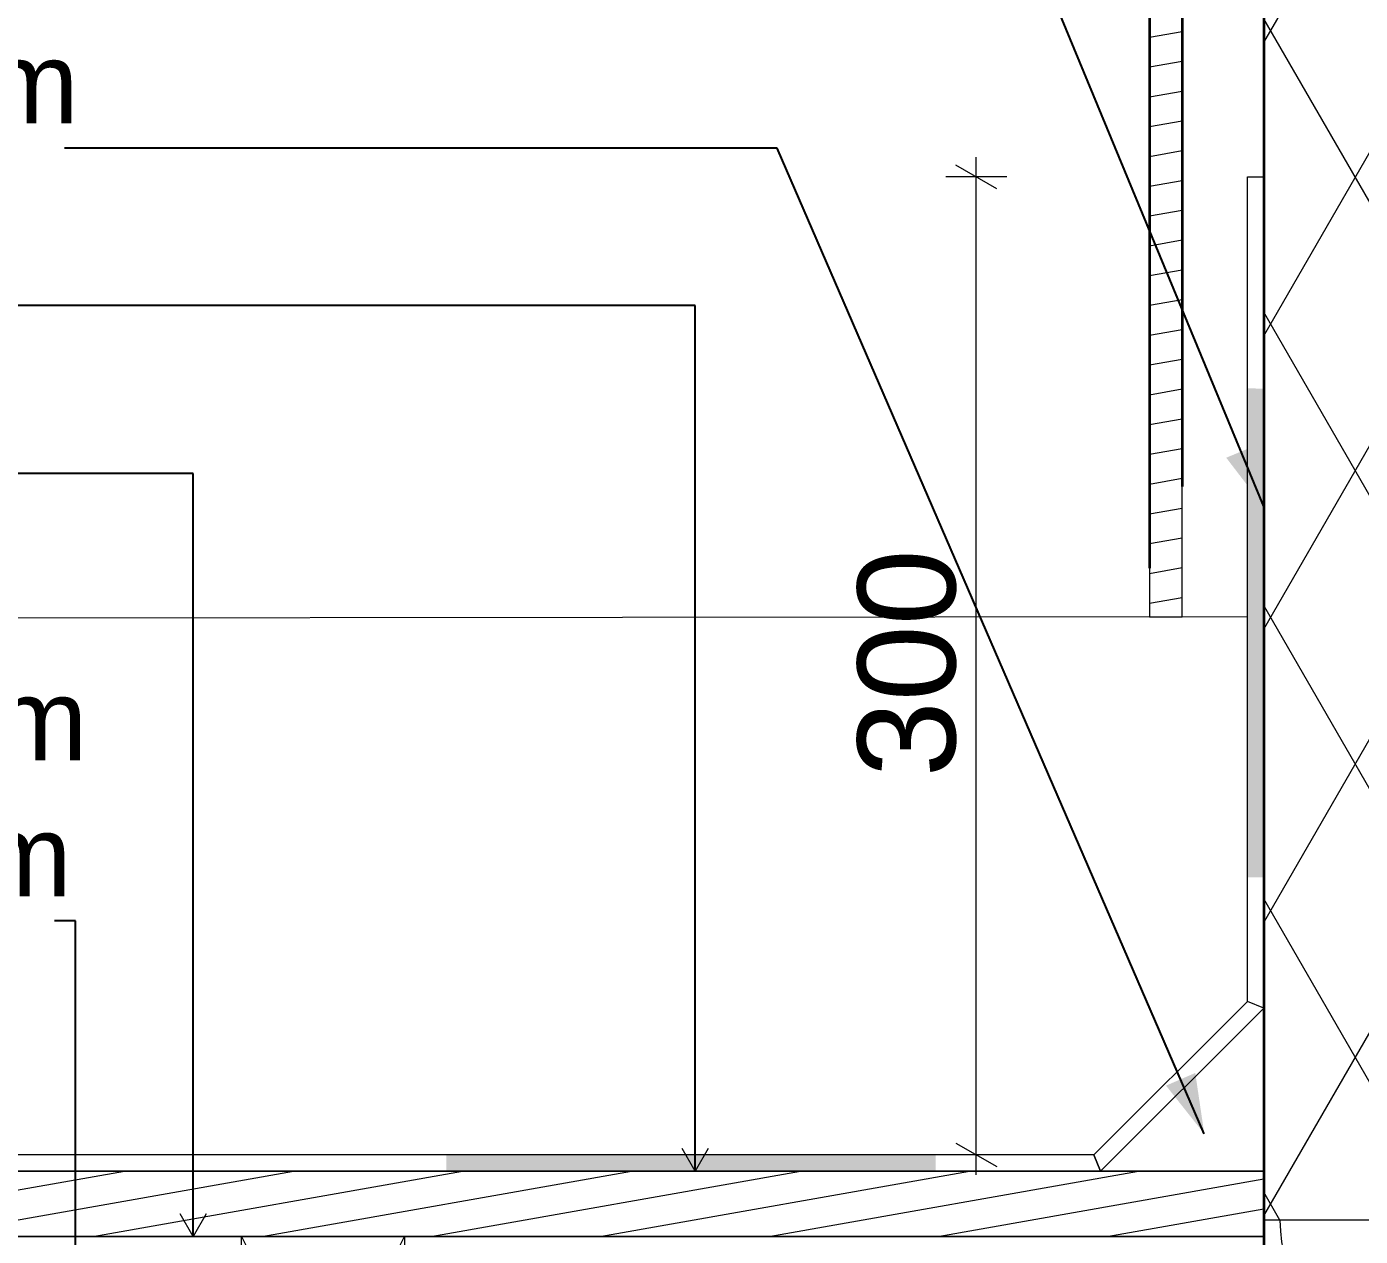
# Model space of a CAD drawing. Header units: millimetres. Extents: x -6345 to -3608, y 2414 to 4738.
# Drawn here: x -5528.6 to -5119.6, y 2995 to 3366.1 of the extents above; entities that cross this region are included whole.
import ezdxf

# ---------------------------------------------------------------- set-up
doc = ezdxf.new("R2010")
doc.units = ezdxf.units.MM
doc.header["$MEASUREMENT"] = 0
doc.linetypes.add('Wipeout_Contour', pattern=[1000, 0, -1000])
for name, color, linetype, lineweight in [('Annotation - Label_Pen_No__2', 8, 'Continuous', 15), ('New_0_Pen_No__2', 8, 'Continuous', 15), ('New_Dimensioning - General_Pen_No__1', 7, 'Continuous', 13), ('New_k-jämejoon_Pen_No__2', 8, 'Continuous', 15), ('New_k-mõõt_Pen_No__1', 7, 'Continuous', 13), ('New_Shell - Roof_Pen_No__1', 7, 'Continuous', 13), ('New_Shell - Roof_Pen_No__2', 8, 'Continuous', 15), ('New_Structural - Bearing_Pen_No__1', 7, 'Continuous', 13), ('New_Structural - Bearing_Pen_No__21', 7, 'Continuous', 35), ('Structural - Bearing_Pen_No__1', 7, 'Continuous', 13)]:
    doc.layers.add(name, color=color, linetype=linetype, lineweight=lineweight)
for name, color, linetype in [('New_Dimensioning - General', 7, 'Continuous'), ('New_Shell - Roof', 7, 'Continuous'), ('Structural - Bearing', 7, 'Continuous')]:
    doc.layers.add(name, color=color, linetype=linetype)
doc.layers.add('Structural - Bearing_Pen_No__161', color=7, linetype='Continuous', lineweight=13, true_color=0x6a6a6a)
doc.styles.add('GENERATED_STYLE_1', font='')
doc.styles.get('GENERATED_STYLE_1').set_extended_font_data('Arial')
doc.dimstyles.new('GENERATED_STYLE__2', dxfattribs={"dimtxt": 30, "dimasz": 9.500000000000002, "dimexe": 0.18, "dimexo": 0.0625, "dimgap": 0, "dimtad": 1, "dimdec": 0, "dimzin": 0, "dimdsep": 46, "dimtxsty": 'GENERATED_STYLE_1', "dimblk": 'ARROWHEAD_2', "dimblk1": 'ARROWHEAD_2', "dimblk2": 'ARROWHEAD_2', "dimcen": 0.09, "dimse1": 1, "dimse2": 1, "dimclrd": 7, "dimclre": 7, "dimclrt": 7, "dimadec": 0, "dimazin": 0, "dimtfac": 1, "dimtdec": 4, "dimtmove": 0, "dimatfit": 3, "dimfxl": 0, "dimtolj": 1, "dimtzin": 0, "dimarcsym": 0})
doc.dimstyles.new('GENERATED_STYLE__4', dxfattribs={"dimtxt": 0.18, "dimasz": 0.94818816, "dimexe": 0.18, "dimexo": 0.0625, "dimgap": 0, "dimtad": 0, "dimtih": 1, "dimtoh": 1, "dimdec": 4, "dimzin": 0, "dimdsep": 46, "dimcen": 0.09, "dimadec": 0, "dimazin": 0, "dimtfac": 1, "dimtdec": 4, "dimtmove": 0, "dimatfit": 3, "dimldrblk": 'ARROWHEAD_5', "dimfxl": 0, "dimtolj": 1, "dimtzin": 0, "dimarcsym": 0})
doc.dimstyles.new('GENERATED_STYLE__5', dxfattribs={"dimtxt": 0.18, "dimasz": 18.24, "dimexe": 0.18, "dimexo": 0.0625, "dimgap": 0, "dimtad": 0, "dimtih": 1, "dimtoh": 1, "dimdec": 4, "dimzin": 0, "dimdsep": 46, "dimcen": 0.09, "dimadec": 0, "dimazin": 0, "dimtfac": 1, "dimtdec": 4, "dimtmove": 0, "dimatfit": 3, "dimldrblk": 'ARROWHEAD_5', "dimfxl": 0, "dimtolj": 1, "dimtzin": 0, "dimarcsym": 0})
doc.dimstyles.new('GENERATED_STYLE__6', dxfattribs={"dimtxt": 0.18, "dimasz": 7.6, "dimexe": 0.18, "dimexo": 0.0625, "dimgap": 0, "dimtad": 0, "dimtih": 1, "dimtoh": 1, "dimdec": 4, "dimzin": 0, "dimdsep": 46, "dimcen": 0.09, "dimadec": 0, "dimazin": 0, "dimtfac": 1, "dimtdec": 4, "dimtmove": 0, "dimatfit": 3, "dimldrblk": 'ARROWHEAD_14', "dimfxl": 0, "dimtolj": 1, "dimtzin": 0, "dimarcsym": 0})
pattern_1 = [(10.00000000000001, (0, 0), (-1.562833557601175, 8.863269542312008), [])]

# ---------------------------------------------------------------- blocks, each defined once
blk = doc.blocks.new('*X1')
at = {"layer": 'Structural - Bearing_Pen_No__161', "color": 251, "linetype": 'Continuous', "lineweight": 13, "true_color": 0x6a6a6a}
for p, q in [((-5067.402954343755, 2961.754630781941), (-5029.002945946982, 2990.554542262269)), ((-5067.40295994167, 2942.554630781942), (-5029.002968338638, 2913.754542262268)), ((-5067.402982333326, 2865.754630781945), (-5029.002973936552, 2894.554542262274)), ((-5067.40298793124, 2846.554630781945), (-5029.002996328209, 2817.754542262272))]:
    blk.add_line(p, q, dxfattribs=at)
for centre, radius, start, end in [((-5096.202943147887, 3000.154639178811), 47.99999999997662, 180.1840318661744, 306.8698809407621), ((-5000.202980340002, 2952.154487471123), 48.0000231971435, 94.59586966158471, 126.8698255616959), ((-5000.202980340002, 2952.154487471123), 48.0000231971435, 359.9998540770326, 85.40389230914055), ((-5096.202971137457, 2904.154639178814), 47.99999999997662, 53.13008564914897, 306.8698809407621), ((-5000.202933945696, 2952.154487471058), 47.99997680283727, 233.1300302699684, 359.9998540769682), ((-5000.203008329572, 2856.154487471127), 48.0000231971435, 359.9998540770326, 126.8698255616959), ((-5096.202999127028, 2808.154639178818), 47.99999999997662, 53.13008564914897, 189.7807618872281), ((-5000.202961935266, 2856.154487471062), 47.99997680283727, 233.1300302699684, 359.9998540769682), ((-5000.203036319143, 2760.154487471131), 48.0000231971435, 56.11062014345583, 123.889105391982)]:
    blk.add_arc(centre, radius, start, end, dxfattribs=at)
blk = doc.blocks.new('*X14')
at = {"layer": 'New_Shell - Roof', "linetype": 'Continuous', "lineweight": 0, "true_color": 0x000000}
blk.add_hatch(color=18, dxfattribs=at).paths.add_polyline_path([(-5249.849998646451, 3019.99969708891), (-5399.84999864647, 3019.99969708891), (-5399.84999864647, 3014.999697088909), (-5249.849998646451, 3014.999697088909)])
blk = doc.blocks.new('*X22')
at = {"layer": 'New_Shell - Roof', "linetype": 'Continuous', "lineweight": 0, "true_color": 0x000000}
for points in [[(-5154.203124992353, 3255.099721639658), (-5154.2032617851, 3105.099722178914), (-5151.695333957762, 3105.099722178914), (-5151.695333957762, 3255.099721639658)], [(-5149.203091670218, 3255.092220837358), (-5151.695333929219, 3255.092220837358), (-5151.695333929219, 3105.092221376614), (-5149.203224663167, 3105.092221376614)]]:
    blk.add_hatch(color=18, dxfattribs=at).paths.add_polyline_path(points)
blk = doc.blocks.new('*D29')
at = {"layer": 'New_Dimensioning - General_Pen_No__1', "color": 7, "linetype": 'Continuous', "lineweight": 13}
for p, q in [((-5237.333820811877, 3319.999611022539), (-5237.333820811877, 3326.112111022539)), ((-5231.083820811877, 3316.391173522539), (-5243.583820811877, 3323.608048522539)), ((-5227.958820811877, 3319.999611022539), (-5246.708820811877, 3319.999611022539)), ((-5237.333820811877, 3019.99969591954), (-5237.333820811877, 3319.999611022539)), ((-5243.583820811877, 3023.608133419541), (-5231.083820811877, 3016.39125841954)), ((-5227.958820811877, 3019.99969591954), (-5246.708820811877, 3019.99969591954)), ((-5237.333820811877, 3013.887195919541), (-5237.333820811877, 3019.99969591954))]:
    blk.add_line(p, q, dxfattribs=at)
at = {"layer": 'New_Dimensioning - General_Pen_No__1', "color": 7, "lineweight": 13, "insert": (-5243.333820677766, 3135.850953173016), "char_height": 30, "attachment_point": 7, "rotation": 90, "style": 'GENERATED_STYLE_1'}
blk.add_mtext('\\A1;{\\pql;\\fArial|b0|i0|c0|p34;300}', dxfattribs=at)
blk = doc.blocks.new('ARROWHEAD_2')
at = {"color": 0, "linetype": 'Continuous', "lineweight": 0}
for p, q in [((-0.3781315, -0.655), (0.3781315, 0.655)), ((0, 0), (-1, 0))]:
    blk.add_line(p, q, dxfattribs=at)
blk = doc.blocks.new('ARROWHEAD_14')
at = {"color": 0, "linetype": 'Continuous', "lineweight": 0}
blk.add_line((0, 0), (-1, 0), dxfattribs=at)
at = {"color": 0, "linetype": 'Continuous', "lineweight": 0, "flags": 128}
blk.add_lwpolyline([(-0.9093, 0.525), (0, 0), (-0.9093, -0.525)], dxfattribs=at)
blk = doc.blocks.new('ARROWHEAD_5')
at = {"linetype": 'Continuous', "lineweight": 0}
blk.add_hatch(color=0, dxfattribs=at).paths.add_polyline_path([(-1, 0.2679), (0, 0), (-1, -0.2679)])
at = {"color": 0, "linetype": 'Continuous', "lineweight": 0}
blk.add_line((0, 0), (-1, 0), dxfattribs=at)

msp = doc.modelspace()

# ---------------------------------------------------------------- hatches: boundary and pattern name
at = {"layer": 'New_Structural - Bearing_Pen_No__1', "linetype": 'Continuous', "lineweight": 13}
h = msp.add_hatch(dxfattribs=at)
h.set_pattern_fill('Wood_0001', style=0, pattern_type=2)
h.set_pattern_definition(pattern_1)
h.paths.add_polyline_path([(-5184.203264556629, 3469.999999999999), (-5184.203264556629, 3184.998647340997), (-5174.203260980347, 3184.998647340997), (-5174.203260980347, 3469.999999999999)])
h = msp.add_hatch(dxfattribs=at)
h.set_pattern_fill('Wood_0001', style=0, pattern_type=2)
h.set_pattern_definition(pattern_1)
h.paths.add_polyline_path([(-6129.203263792063, 2994.999695919535), (-6129.203263792063, 3014.999695919542), (-5149.203263792045, 3014.999695919542), (-5149.203263792045, 2994.999695919535)])

# ---------------------------------------------------------------- linework, layer by layer
at = {"layer": 'New_k-jämejoon_Pen_No__2', "color": 8, "linetype": 'Continuous', "lineweight": 15}
for p, q in [((-5462.703263792135, 2894.999695919537), (-5412.703263792067, 2994.999695919535)), ((-5462.703263792135, 2994.999695919535), (-5412.703263792067, 2894.999695919537))]:
    msp.add_line(p, q, dxfattribs=at)
at = {"layer": 'New_k-mõõt_Pen_No__1', "color": 7, "linetype": 'Continuous', "lineweight": 13, "flags": 128}
msp.add_lwpolyline([(-5462.703263792135, 2994.999695919535), (-5412.703263792067, 2994.999695919535), (-5412.703263792067, 2894.999695919537), (-5462.703263792135, 2894.999695919537)], close=True, dxfattribs=at)
at = {"layer": 'New_Shell - Roof_Pen_No__1', "color": 7, "linetype": 'Continuous', "lineweight": 13, "flags": 128}
msp.add_lwpolyline([(-6077.13215044806, 3019.99969591954), (-6079.203263792108, 3014.999695919531), (-5199.203263791999, 3014.999695919531), (-5201.274377136036, 3019.99969591954)], close=True, dxfattribs=at)
at = {"layer": 'New_Shell - Roof_Pen_No__2', "color": 8, "linetype": 'Continuous', "lineweight": 15}
msp.add_line((-5154.203188299607, 3184.998624518698), (-6190.223486796189, 3183.977850246454), dxfattribs=at)
at = {"layer": 'New_Structural - Bearing_Pen_No__1', "color": 7, "linetype": 'Continuous', "lineweight": 13, "flags": 128}
for points in [[(-5184.203264556629, 3469.999999999999), (-5184.203264556629, 3184.998647340997), (-5174.203260980347, 3184.998647340997), (-5174.203260980347, 3469.999999999999)], [(-6129.203263792063, 2994.999695919535), (-6129.203263792063, 3014.999695919542), (-5149.203263792045, 3014.999695919542), (-5149.203263792045, 2994.999695919535)]]:
    msp.add_lwpolyline(points, close=True, dxfattribs=at)
at = {"layer": 'New_Structural - Bearing_Pen_No__21', "color": 7, "linetype": 'Continuous', "lineweight": 35}
for p, q in [((-5184.203264556629, 3469.999999999999), (-5184.203264556629, 3200.000000000003)), ((-5174.203260793603, 3469.999999999999), (-5174.203260793603, 3225.0272628925))]:
    msp.add_line(p, q, dxfattribs=at)
at = {"layer": 'Structural - Bearing_Pen_No__1', "color": 7, "linetype": 'Continuous', "lineweight": 13, "flags": 128}
msp.add_lwpolyline([(-4949.202820615328, 3000.000060215018), (-5149.202846848697, 3000.000475654526), (-5149.203307888646, 2800.000479031135), (-4949.203260793694, 2799.999999999998)], close=True, dxfattribs=at)

# ---------------------------------------------------------------- block references
at = {"layer": 'New_Shell - Roof_Pen_No__1', "color": 7, "linetype": 'Continuous', "lineweight": 13}
msp.add_blockref('*X14', (0, 0), dxfattribs=at)
at = {"layer": 'Structural - Bearing_Pen_No__161', "color": 251, "linetype": 'Continuous', "lineweight": 13, "true_color": 0x6a6a6a}
msp.add_blockref('*X1', (0, 0), dxfattribs=at)

# ---------------------------------------------------------------- texts
at = {"layer": 'New_0_Pen_No__2', "color": 8, "linetype": 'Continuous', "lineweight": 15, "char_height": 25, "attachment_point": 7, "style": 'GENERATED_STYLE_1'}
for s, insert in [('\\A1;{\\pql;\\fArial|b0|i0|c0|p34;Sügavimmutatud kolmnurkliist 50x50mm}', (-6139.483323300785, 3328.858076608592)), ('\\A1;{\\pql;\\fArial|b0|i0|c0|p34;Putukavõrk, võrgusilm 1x1mm}', (-5977.604568964805, 3133.478217451078)), ('\\A1;{\\pql;\\fArial|b0|i0|c0|p34;Putukavõrk, võrgusilm 1x1mm}', (-5982.438332497542, 3091.781404607077))]:
    msp.add_mtext(s, dxfattribs=dict(at, insert=insert))

# ---------------------------------------------------------------- leaders
at = {"layer": 'Annotation - Label_Pen_No__2', "color": 8, "linetype": 'Continuous', "lineweight": 15, "annotation_type": 0, "has_hookline": 1, "hookline_direction": 1, "horizontal_direction": (0.9999999999998797, 4.905282189326757e-07, 0)}
for points, text_width in [([(-5323.517466042181, 3014.999695919531), (-5323.517333025734, 3280.544331300172), (-5847.133327303476, 3280.544331300172)], 292.35), ([(-5477.513960806233, 2994.999695919535), (-5477.513960806233, 3229.027576652763), (-5777.258327303601, 3229.027576652763)], 362.225)]:
    msp.add_leader(points, dimstyle='GENERATED_STYLE__6', dxfattribs=dict(at, text_width=text_width))
at = {"layer": 'New_0_Pen_No__2', "color": 8, "linetype": 'Continuous', "lineweight": 15, "annotation_type": 0, "has_hookline": 1}
for points, dimstyle, hookline_direction, text_width in [([(-6190.223486796189, 3183.977850246454), (-6190.223486796189, 3438.227146582066), (-6172.846561958047, 3438.227146582066)], 'GENERATED_STYLE__4', 0, 825.9499999999999), ([(-5167.414673613651, 3026.436078022556), (-5298.364829290248, 3328.858076608592), (-5516.933323300785, 3328.858076608592)], 'GENERATED_STYLE__5', 1, 622.55), ([(-6185.845206451946, 3143.789354131768), (-6033.99251140484, 3133.478217451078), (-5977.604568964805, 3133.478217451078)], 'GENERATED_STYLE__4', 0, 462.425), ([(-5513.56120600169, 2777.999714590154), (-5513.56120600169, 3091.781404607077), (-5520.013332497542, 3091.781404607077)], 'GENERATED_STYLE__4', 1, 462.425)]:
    msp.add_leader(points, dimstyle=dimstyle, dxfattribs=dict(at, hookline_direction=hookline_direction, text_width=text_width))

# ---------------------------------------------------------------- next in the draw order: wipeouts: each hides what was drawn before it
at = {"color": 254, "linetype": 'Wipeout_Contour', "lineweight": 0, "ltscale": 25164.43952715302}
msp.add_wipeout([(-4949.203260793581, 2999.9999999999986), (-5149.203254235661, 2999.9999999999986), (-5149.203254235661, 4417.015019550212), (-4949.203260793581, 4417.015019550212)], dxfattribs=at).dxf.layer = 'Structural - Bearing'

# ---------------------------------------------------------------- next in the draw order: hatches: boundary and pattern name
at = {"layer": 'Structural - Bearing_Pen_No__1', "linetype": 'Continuous', "lineweight": 13}
h = msp.add_hatch(dxfattribs=at)
h.set_pattern_fill('Batt_Insulation_0001', style=0, pattern_type=2)
h.set_pattern_definition([(119.9999999999999, (-5069.203262017269, 3319.864213134655), (38.97114317029981, 22.49999999999989), []), (59.99999999999971, (-5069.203262017269, 3319.864213134655), (-38.97114317029965, 22.50000000000016), [])])
h.paths.add_polyline_path([(-4949.203260793582, 2999.999999999998), (-5149.203254235662, 2999.999999999998), (-5149.203254235662, 4417.015019550211), (-4949.203260793582, 4417.015019550211)])

# ---------------------------------------------------------------- next in the draw order: linework, layer by layer
at = {"layer": 'New_k-jämejoon_Pen_No__2', "color": 8, "linetype": 'Continuous', "lineweight": 15}
for points in [[(-5199.203263791999, 3014.999695919531), (-5149.203263792045, 3064.999695919542), (-5149.203263792045, 3014.999695919531)], [(-5149.203263792045, 3014.999695919531), (-6129.203263792063, 3014.999695919531), (-6129.203263792063, 2994.999695919535), (-5149.203263792045, 2994.999695919535)]]:
    msp.add_lwpolyline(points, close=True, dxfattribs=at)
at = {"layer": 'New_Shell - Roof_Pen_No__1', "color": 7, "linetype": 'Continuous', "lineweight": 13, "flags": 128}
for points in [[(-5149.203031005371, 3319.999611022539), (-5149.203263792045, 3064.999695919542), (-5154.203295954744, 3067.070692680133), (-5154.203065058658, 3319.999615587017)], [(-5154.203295954744, 3067.070692680133), (-5201.274377136036, 3019.99969591954), (-5199.203263791999, 3014.999695919531), (-5149.20321693172, 3064.99965310609)]]:
    msp.add_lwpolyline(points, close=True, dxfattribs=at)
at = {"layer": 'New_Structural - Bearing_Pen_No__21', "color": 7, "linetype": 'Continuous', "lineweight": 35}
msp.add_line((-5149.203260793627, 3469.999999999999), (-5149.203260793627, 2799.999999999998), dxfattribs=at)
at = {"layer": 'Structural - Bearing_Pen_No__1', "color": 7, "linetype": 'Continuous', "lineweight": 13, "flags": 128}
msp.add_lwpolyline([(-4949.203260793582, 2999.999999999998), (-5149.203254235662, 2999.999999999998), (-5149.203254235662, 4417.015019550211), (-4949.203260793582, 4417.015019550211)], close=True, dxfattribs=at)

# ---------------------------------------------------------------- next in the draw order: block references
at = {"layer": 'New_Shell - Roof_Pen_No__1', "color": 7, "linetype": 'Continuous', "lineweight": 13}
msp.add_blockref('*X22', (0, 0), dxfattribs=at)

# ---------------------------------------------------------------- next in the draw order: dimensions: what is measured, and where the dimension line sits
at = {"layer": 'New_Dimensioning - General', "color": 7, "linetype": 'Continuous', "lineweight": 13}
dim = msp.add_linear_dim(base=(-5237.333820811877, 3319.999611022539), p1=(-5201.274377136036, 3019.99969591954), p2=(-5149.203031005371, 3319.999611022539), angle=90, dimstyle='GENERATED_STYLE__2', dxfattribs=at)
dim.commit()
dim.dimension.update_dxf_attribs({"geometry": '*D29', "text_midpoint": (-5258.333820677766, 3170.156852935742), "dimtype": 160, "text_rotation": 90})

# ---------------------------------------------------------------- next in the draw order: leaders
at = {"layer": 'New_0_Pen_No__2', "color": 8, "linetype": 'Continuous', "lineweight": 15, "annotation_type": 0, "has_hookline": 1, "hookline_direction": 1, "text_width": 476.0000000000001}
msp.add_leader([(-5149.203260793627, 3218.876405114702), (-5218.537029530472, 3386.432747738699), (-5663.483323300785, 3386.432747738699)], dimstyle='GENERATED_STYLE__5', dxfattribs=at)

doc.saveas('drawing.dxf')
